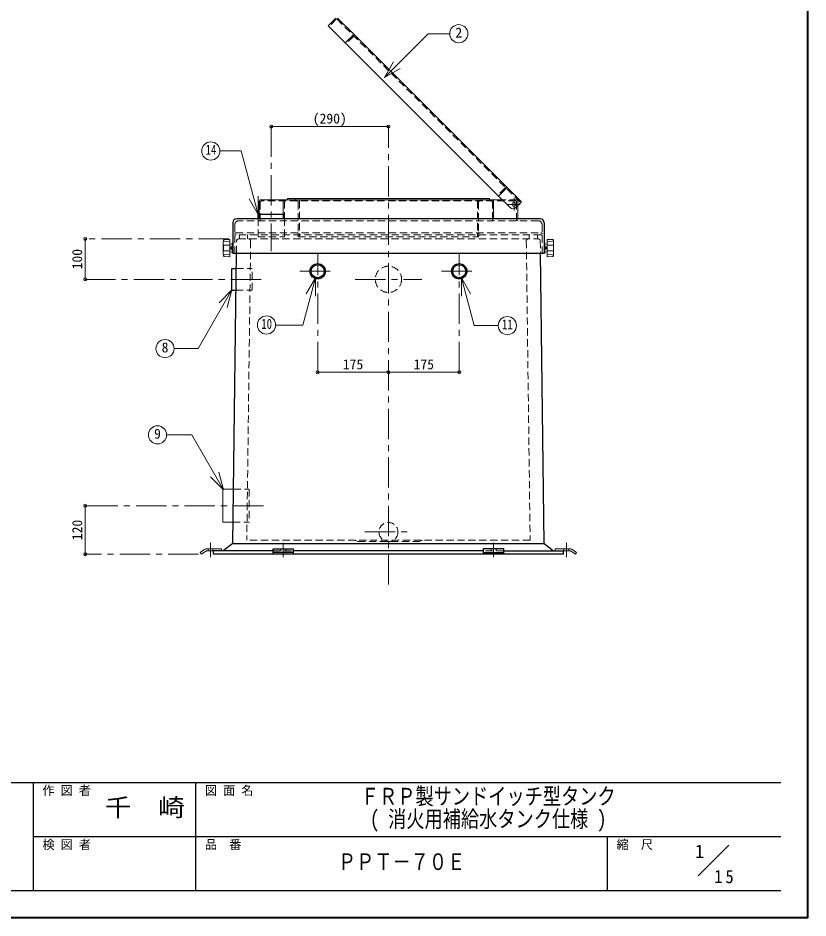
# Model space of a CAD drawing. Units: millimetres at full size, sheet at 1:15. Extents: x -3127 to 2948, y -2102 to 2112.
# Drawn here: x 995 to 2948, y -2102 to 124 of the extents above; entities that cross this region are included whole.
import ezdxf
from ezdxf.enums import TextEntityAlignment as Align

# ---------------------------------------------------------------- set-up
doc = ezdxf.new("R2010")
doc.units = ezdxf.units.MM
doc.header["$LTSCALE"] = 15
doc.header["$PDMODE"] = 32
doc.header["$PDSIZE"] = 7.5
doc.linetypes.add('CHAIN1', pattern=[8, 5, -1, 1, -1])
doc.linetypes.add('DASHED1', pattern=[1.8, 1.2, -0.6])
doc.layers.add('0-0_ﾚｲﾔ1', color=7, linetype='Continuous', lineweight=18)
doc.styles.add('ＭＳ ゴシック', font='')
doc.styles.get('ＭＳ ゴシック').set_extended_font_data('MS Gothic')

msp = doc.modelspace()

# ---------------------------------------------------------------- linework, layer by layer
at = {"layer": '0-0_ﾚｲﾔ1', "color": 1, "lineweight": 40}
for q in [(2948.42, 2112.5), (-3126.58, -2102.5)]:
    msp.add_line((2948.42, -2102.5), q, dxfattribs=at)
at = {"layer": '0-0_ﾚｲﾔ1', "color": 4, "lineweight": 9}
for p, q in [((1780.89, 124.04), (1761.8, 104.95)), ((1827.56, 81.61), (1785.14, 124.04)), ((1804.23, 62.52), (1761.8, 104.95)), ((1910.92, -144.5), (1620.92, -144.5)), ((2202.33, -293.15), (2239.81, -330.63)), ((1590.92, -328.5), (1590.92, -361.5)), ((1593.92, -325.5), (1653.92, -325.5)), ((2167.92, -325.5), (2192.24, -325.5)), ((2211.52, -344.77), (2183.24, -316.49)), ((2225.66, -344.77), (2239.81, -330.63)), ((2230.92, -339.52), (2230.92, -369.5)), ((1160.92, -522.5), (1160.92, -422.5)), ((1910.92, -752.5), (1735.92, -752.5)), ((2085.92, -752.5), (1910.92, -752.5)), ((1160.92, -1082.5), (1160.92, -1202.5))]:
    msp.add_line(p, q, dxfattribs=at)
at = {"layer": '0-0_ﾚｲﾔ1', "color": 4, "linetype": 'DASHED1', "lineweight": 9}
for p, q in [((1781.95, 120.86), (1763.92, 102.83)), ((1784.08, 120.86), (2237.68, -332.75)), ((1824.38, 78.43), (1806.35, 60.4)), ((2199.15, -296.34), (2181.12, -314.37)), ((1593.92, -331.5), (1593.92, -374.5)), ((2224.92, -328.5), (1596.92, -328.5)), ((1653.92, -374.5), (1653.92, -331.5)), ((1680.92, -322.5), (1680.92, -325.5)), ((1687.92, -331.5), (1687.92, -417.5)), ((1690.92, -328.5), (1690.92, -417.5)), ((2130.92, -328.5), (2130.92, -417.5)), ((2133.92, -331.5), (2133.92, -417.5)), ((2140.92, -322.5), (2140.92, -325.5)), ((2167.92, -374.5), (2167.92, -331.5)), ((2227.92, -325.5), (2192.24, -325.5)), ((2227.92, -331.5), (2227.92, -374.5)), ((2230.92, -328.5), (2230.92, -339.52)), ((1590.92, -369.5), (1590.92, -361.5)), ((1650.92, -369.5), (1650.92, -361.5)), ((1562.73, -412.5), (1562.73, -422.5)), ((1687.92, -417.5), (2133.92, -417.5)), ((2259.11, -412.5), (2259.11, -422.5)), ((1527.58, -1041.5), (1566.65, -1041.5)), ((1566.65, -1041.5), (1566.65, -1123.5)), ((1526.53, -1123.5), (1566.65, -1123.5)), ((1995.92, -1167.5), (1985.92, -1171)), ((1464.92, -1189.5), (1464.92, -1194.5)), ((1476.92, -1189.5), (1476.92, -1194.5)), ((2344.92, -1189.5), (2344.92, -1194.5)), ((2356.92, -1189.5), (2356.92, -1194.5))]:
    msp.add_line(p, q, dxfattribs=at)
at = {"layer": '0-0_ﾚｲﾔ1'}
for p, q in [((1823.32, 81.61), (1804.23, 62.52)), ((1827.56, 81.61), (2202.33, -293.15)), ((1900.83, -23.48), (2009.46, 85.15)), ((2062.3, 85.15), (2009.46, 85.15)), ((1804.23, 62.52), (2183.24, -316.49)), ((1900.83, -23.48), (1923.33, 15.49)), ((1900.83, -23.48), (1939.8, -0.98)), ((2202.33, -297.4), (2183.24, -316.49)), ((1588.75, -361.94), (1566.25, -322.96)), ((1588.75, -361.94), (1588.75, -316.94)), ((1650.92, -361.5), (1650.92, -328.5)), ((1653.92, -325.5), (2167.92, -325.5)), ((1660.92, -322.5), (2160.92, -322.5)), ((1660.92, -322.5), (1660.92, -325.5)), ((2160.92, -322.5), (2160.92, -325.5)), ((2170.92, -369.5), (2170.92, -328.5)), ((1502.42, -456.23), (1502.42, -433.76)), ((1502.44, -433.23), (1502.82, -425.85)), ((1518.42, -428.06), (1503.87, -428.55)), ((1518.42, -438.14), (1503.87, -437.66)), ((1517.91, -423.53), (1504.76, -423.96)), ((1518.42, -465.96), (1518.42, -424.03)), ((1523.96, -435.46), (1518.42, -435)), ((1521.17, -442.65), (1521.17, -447.34)), ((1521.8, -442), (1524.42, -442)), ((1521.8, -445), (1524.42, -445)), ((1524.42, -432.5), (1525.92, -432.5)), ((2297.42, -432.5), (2295.92, -432.5)), ((2300.05, -442), (2297.42, -442)), ((2300.05, -445), (2297.42, -445)), ((2297.88, -435.46), (2303.42, -435)), ((2300.67, -442.65), (2300.67, -447.34)), ((2303.42, -465.96), (2303.42, -424.03)), ((2303.42, -428.06), (2317.97, -428.55)), ((2303.42, -438.14), (2317.97, -437.66)), ((2303.94, -423.53), (2317.09, -423.96)), ((2319.41, -433.23), (2319.02, -425.85)), ((2319.42, -456.23), (2319.42, -433.76)), ((1502.44, -456.76), (1502.82, -464.14)), ((1518.42, -451.85), (1503.87, -452.33)), ((1518.42, -461.93), (1503.87, -461.45)), ((1517.91, -466.46), (1504.76, -466.03)), ((1523.96, -454.53), (1518.42, -455)), ((1521.8, -448), (1524.42, -448)), ((2300.05, -448), (2297.42, -448)), ((2297.88, -454.53), (2303.42, -455)), ((2303.42, -451.85), (2317.97, -452.33)), ((2303.42, -461.93), (2317.97, -461.45)), ((2303.94, -466.46), (2317.09, -466.03)), ((2319.41, -456.76), (2319.02, -464.14)), ((1730.18, -519.04), (1698.98, -635.51)), ((1730.18, -519.04), (1707.68, -558.01)), ((1730.18, -519.04), (1730.18, -564.04)), ((2091.66, -519.04), (2091.66, -564.04)), ((2091.66, -519.04), (2114.16, -558.01)), ((1523.95, -548.8), (1492.13, -580.62)), ((1523.95, -548.8), (1512.3, -592.26)), ((1631.81, -635.51), (1698.98, -635.51)), ((1424.43, -907.3), (1362.27, -907.3)), ((1502.8, -1043.04), (1424.43, -907.3)), ((1502.8, -1043.04), (1491.15, -999.58)), ((1502.8, -1043.04), (1470.98, -1011.22)), ((1501.65, -1041.5), (1501.65, -1123.5)), ((1501.65, -1041.5), (1527.58, -1041.5)), ((1501.65, -1123.5), (1526.53, -1123.5)), ((1457.13, -1190.39), (1445.63, -1198.39)), ((1445.63, -1198.39), (1448.48, -1202.5)), ((1459.35, -1194.94), (1448.48, -1202.5)), ((1459.99, -1189.5), (1498.42, -1189.5)), ((1460.77, -1194.5), (1478.42, -1194.5)), ((1498.42, -1194.5), (1498.42, -1189.5)), ((2323.42, -1194.5), (2323.42, -1189.5)), ((2361.85, -1189.5), (2323.42, -1189.5)), ((2361.07, -1194.5), (2343.42, -1194.5)), ((2362.5, -1194.94), (2373.36, -1202.5)), ((2364.71, -1190.39), (2376.21, -1198.39)), ((2376.21, -1198.39), (2373.36, -1202.5)), ((2676.59, -1998.26), (2752.35, -1922.5))]:
    msp.add_line(p, q, dxfattribs=at)
at = {"layer": '0-0_ﾚｲﾔ1', "color": 4, "linetype": 'CHAIN1', "lineweight": 9}
for p, q in [((1620.92, -144.5), (1620.92, -452.5)), ((1910.92, -1277.5), (1910.92, -144.5)), ((2221.42, -322), (2221.42, -352)), ((2236.42, -337), (2206.42, -337)), ((1515.92, -422.5), (1160.92, -422.5)), ((1735.92, -752.5), (1735.92, -458.5)), ((2085.92, -752.5), (2085.92, -458.5)), ((1691.92, -502.5), (1779.92, -502.5)), ((2041.92, -502.5), (2129.92, -502.5)), ((1160.92, -522.5), (1608.82, -522.5)), ((1828.42, -522.5), (1993.42, -522.5)), ((1601.65, -1082.5), (1160.92, -1082.5)), ((1852.42, -1147.5), (1969.42, -1147.5)), ((1470.92, -1174.5), (1470.92, -1209.5)), ((1650.92, -1174.5), (1650.92, -1209.5)), ((2170.92, -1174.5), (2170.92, -1209.5)), ((2350.92, -1174.5), (2350.92, -1209.5)), ((1441.21, -1202.5), (1160.92, -1202.5))]:
    msp.add_line(p, q, dxfattribs=at)
at = {"layer": '0-0_ﾚｲﾔ1', "color": 5, "lineweight": 25}
for p, q in [((2285.92, -372.5), (1535.92, -372.5)), ((1588.42, -361.5), (1653.42, -361.5)), ((1588.42, -372.5), (1588.42, -361.5)), ((1653.42, -372.5), (1653.42, -361.5)), ((1525.92, -382.5), (1525.92, -457.5)), ((2295.92, -382.5), (2295.92, -457.5)), ((1525.86, -1176), (1535.05, -457.5)), ((1525.92, -457.5), (2295.92, -457.5)), ((2295.99, -1176), (2286.79, -457.5)), ((1523.82, -549), (1523.82, -496)), ((1523.82, -496), (1534.56, -496)), ((1523.82, -549), (1533.88, -549)), ((1525.86, -1176), (1502.42, -1194.5)), ((1525.86, -1176), (2295.99, -1176)), ((2295.99, -1176), (2319.42, -1194.5)), ((1478.42, -1202.5), (1478.42, -1194.5)), ((1625.92, -1194.5), (1478.42, -1194.5)), ((1625.92, -1189.5), (1675.92, -1189.5)), ((1625.92, -1202.5), (1625.92, -1189.5)), ((1675.92, -1198.08), (1625.92, -1198.08)), ((1675.92, -1202.5), (1675.92, -1189.5)), ((2145.92, -1194.5), (1675.92, -1194.5)), ((2195.92, -1189.5), (2145.92, -1189.5)), ((2145.92, -1202.5), (2145.92, -1189.5)), ((2145.92, -1198.08), (2195.92, -1198.08)), ((2195.92, -1202.5), (2195.92, -1189.5)), ((2195.92, -1194.5), (2343.42, -1194.5)), ((2343.42, -1202.5), (2343.42, -1194.5)), ((2343.42, -1202.5), (1478.42, -1202.5))]:
    msp.add_line(p, q, dxfattribs=at)
at = {"layer": '0-0_ﾚｲﾔ1', "linetype": 'DASHED1'}
for p, q in [((2280.92, -377.5), (1540.92, -377.5)), ((1588.42, -372.5), (1588.42, -417.5)), ((1653.42, -372.5), (1653.42, -417.5)), ((1530.92, -387.5), (1530.92, -457.5)), ((2290.92, -387.5), (2290.92, -457.5)), ((1533.92, -407.5), (2287.92, -407.5)), ((2287.92, -412.5), (1533.92, -412.5)), ((1540.43, -422.5), (2281.41, -422.5)), ((1542.73, -412.5), (1542.73, -422.5)), ((1588.42, -417.5), (1653.42, -417.5)), ((2279.11, -412.5), (2279.11, -422.5)), ((1535.05, -457.5), (1535.43, -427.43)), ((1570.03, -427.56), (1560.56, -1167.5)), ((2286.41, -427.43), (2286.79, -457.5)), ((1534.56, -496), (1573.82, -496)), ((1573.82, -549), (1573.82, -496)), ((1533.88, -549), (1573.82, -549)), ((1625.92, -1194.5), (1675.92, -1194.5)), ((1644.92, -1189.5), (1644.92, -1194.5)), ((1656.92, -1189.5), (1656.92, -1194.5)), ((2195.92, -1194.5), (2145.92, -1194.5)), ((2164.92, -1189.5), (2164.92, -1194.5)), ((2176.92, -1189.5), (2176.92, -1194.5))]:
    msp.add_line(p, q, dxfattribs=at)
at = {"layer": '0-0_ﾚｲﾔ1', "color": 6, "lineweight": 25}
for p, q in [((-89.08, -1767.14), (2880.92, -1767.14)), ((1032.71, -2035), (1032.71, -1767.14)), ((1434.49, -2035), (1434.49, -1767.14)), ((1032.71, -1901.07), (2880.92, -1901.07)), ((2452.35, -2035), (2452.35, -1901.07)), ((2880.92, -2035), (-89.08, -2035))]:
    msp.add_line(p, q, dxfattribs=at)
at = {"layer": '0-0_ﾚｲﾔ1'}
for points in [[(1588.75, -361.94), (1546.69, -204.98), (1494.08, -204.98)], [(1524.42, -432.5), (1524.42, -457.5), (1525.92, -457.5)], [(2297.42, -432.5), (2297.42, -457.5), (2295.92, -457.5)], [(2091.66, -519.04), (2123.25, -636.92), (2182.3, -636.92)], [(1523.95, -548.8), (1440.22, -693.82), (1380.95, -693.82)]]:
    msp.add_lwpolyline(points, dxfattribs=at)
at = {"layer": '0-0_ﾚｲﾔ1', "linetype": 'DASHED1'}
msp.add_lwpolyline([(2251.81, -427.56), (2261.28, -1167.5), (1560.56, -1167.5)], dxfattribs=at)
at = {"layer": '0-0_ﾚｲﾔ1', "color": 4, "linetype": 'DASHED1', "lineweight": 9}
msp.add_lwpolyline([(1825.92, -1167.5), (1835.92, -1171), (1985.92, -1171)], dxfattribs=at)
at = {"layer": '0-0_ﾚｲﾔ1'}
for centre in [(2084.8, 85.15), (1471.58, -204.98), (1609.31, -635.51), (2204.8, -636.92), (1358.45, -693.82), (1339.77, -907.3)]:
    msp.add_circle(centre, 22.5, dxfattribs=at)
at = {"layer": '0-0_ﾚｲﾔ1', "color": 4, "lineweight": 9}
msp.add_circle((2221.42, -337), 5, dxfattribs=at)
at = {"layer": '0-0_ﾚｲﾔ1', "color": 5, "lineweight": 25}
for centre, radius in [((1735.92, -502.5), 19), ((1735.92, -502.5), 16.2), ((2085.92, -502.5), 19), ((2085.92, -502.5), 16.2)]:
    msp.add_circle(centre, radius, dxfattribs=at)
at = {"layer": '0-0_ﾚｲﾔ1', "color": 4, "linetype": 'DASHED1', "lineweight": 9}
for centre, radius in [((1910.92, -522.5), 32.5), ((1910.92, -1147.5), 23.5)]:
    msp.add_circle(centre, radius, dxfattribs=at)
for centre, radius, start, end in [((1783.02, 119.8), 1.5, 45, 135), ((1825.44, 77.37), 1.5, 45, 135), ((2198.09, -295.28), 1.5, 315, 45), ((1596.92, -331.5), 3, 90, 180), ((1656.92, -331.5), 3, 90, 180), ((1684.92, -331.5), 3, 0, 90), ((1687.92, -328.5), 3, 0, 90), ((2133.92, -328.5), 3, 90, 180), ((2136.92, -331.5), 3, 90, 180), ((2164.92, -331.5), 3, 0, 90), ((2224.92, -331.5), 3, 0, 90), ((2227.92, -328.5), 3, 0, 90), ((1587.92, -369.5), 3, 279.59407, 0), ((1590.92, -374.5), 3, 270, 0), ((1647.92, -369.5), 3, 270, 0), ((1650.92, -374.5), 3, 270, 0), ((2170.92, -374.5), 3, 180, 270), ((2230.92, -374.5), 3, 180, 270), ((1684.92, -410.5), 3, 0, 90), ((1684.92, -415.5), 3, 0, 90), ((2136.92, -410.5), 3, 90, 180), ((2136.92, -415.5), 3, 90, 180)]:
    msp.add_arc(centre, radius, start, end, dxfattribs=at)
at = {"layer": '0-0_ﾚｲﾔ1'}
for centre, radius, start, end in [((1825.44, 79.49), 3, 45, 135), ((2200.21, -295.28), 3, 315, 45), ((1653.92, -328.5), 3, 90, 180), ((2167.92, -328.5), 3, 0, 90), ((2173.92, -369.5), 3, 180, 270), ((1512.42, -433.76), 10, 176.98087, 180), ((1504.82, -425.96), 2, 91.84585, 176.98087), ((1557.26, -445), 54.34, 172.70127, 187.29873), ((1503.86, -438.16), 0.5, 88.09085, 172.70127), ((1505.49, -425.49), 2.07, 141.26695, 176.97243), ((1513.38, -425.57), 9.96, 178.90936, 197.37998), ((1517.92, -424.03), 0.5, 0, 91.84585), ((1522.74, -443.52), 1.79, 121.62812, 150.75937), ((1523.28, -443.5), 2.11, 134.62454, 225.37546), ((1523.28, -446.5), 2.11, 134.62454, 225.37546), ((1523.92, -435.96), 0.5, 0, 85.23636), ((2297.92, -435.96), 0.5, 94.76364, 180), ((2299.1, -443.52), 1.79, 29.24063, 58.37188), ((2298.57, -443.5), 2.11, 314.62454, 45.37546), ((2298.57, -446.5), 2.11, 314.62454, 45.37546), ((2303.92, -424.03), 0.5, 88.15415, 180), ((2317.02, -425.96), 2, 3.01913, 88.15415), ((2308.46, -425.57), 9.96, 342.62002, 1.09064), ((2316.35, -425.49), 2.07, 3.02757, 38.73305), ((2317.99, -438.16), 0.5, 7.29873, 91.90915), ((2264.58, -445), 54.34, 352.70127, 7.29873), ((2309.42, -433.76), 10, 0, 3.01913), ((1512.42, -456.23), 10, 180, 183.01913), ((1504.82, -464.04), 2, 183.01913, 268.15415), ((1503.86, -451.83), 0.5, 187.29873, 271.90915), ((1513.38, -464.42), 9.96, 162.62002, 181.09064), ((1505.49, -464.5), 2.07, 183.02757, 218.73305), ((1517.92, -465.96), 0.5, 268.15415, 0), ((1522.74, -446.47), 1.79, 209.24063, 238.37188), ((1523.92, -454.04), 0.5, 274.76364, 0), ((2297.92, -454.04), 0.5, 180, 265.23636), ((2299.1, -446.47), 1.79, 301.62812, 330.75937), ((2303.92, -465.96), 0.5, 180, 271.84585), ((2317.02, -464.04), 2, 271.84585, 356.98087), ((2308.46, -464.42), 9.96, 358.90936, 17.37998), ((2317.99, -451.83), 0.5, 268.09085, 352.70127), ((2316.35, -464.5), 2.07, 321.26695, 356.97243), ((2309.42, -456.23), 10, 356.98087, 0), ((1459.99, -1194.5), 5, 90, 124.8085), ((1460.77, -1197), 2.5, 90, 124.8085), ((2361.07, -1197), 2.5, 55.1915, 90), ((2361.85, -1194.5), 5, 55.1915, 90)]:
    msp.add_arc(centre, radius, start, end, dxfattribs=at)
at = {"layer": '0-0_ﾚｲﾔ1', "color": 4, "lineweight": 9}
for centre, radius, start, end in [((1593.92, -328.5), 3, 90, 180), ((2218.59, -337.7), 10, 225, 315), ((1587.92, -369.5), 3, 270, 279.59407), ((2233.92, -369.5), 3, 180, 270)]:
    msp.add_arc(centre, radius, start, end, dxfattribs=at)
at = {"layer": '0-0_ﾚｲﾔ1', "color": 5, "lineweight": 25}
for centre, start, end in [((1535.92, -382.5), 90, 180), ((2285.92, -382.5), 0, 90)]:
    msp.add_arc(centre, 10, start, end, dxfattribs=at)
at = {"layer": '0-0_ﾚｲﾔ1', "linetype": 'DASHED1'}
for centre, radius, start, end in [((1540.92, -387.5), 10, 90, 180), ((2280.92, -387.5), 10, 0, 90), ((1533.92, -410.5), 3, 90, 180), ((1533.92, -415.5), 3, 90, 180), ((1540.43, -427.5), 5, 90, 179.2671), ((1565.03, -427.5), 5, 359.2671, 90), ((2256.81, -427.5), 5, 90, 180.7329), ((2281.41, -427.5), 5, 0.7329, 90), ((2287.92, -410.5), 3, 0, 90), ((2287.92, -415.5), 3, 0, 90)]:
    msp.add_arc(centre, radius, start, end, dxfattribs=at)
at = {"layer": '0-0_ﾚｲﾔ1', "color": 1}
for p in [(1620.92, -144.5), (1910.92, -144.5), (1160.92, -422.5), (1160.92, -522.5), (1735.92, -752.5), (1910.92, -752.5), (2085.92, -752.5), (1160.92, -1082.5), (1160.92, -1202.5)]:
    msp.add_point(p, dxfattribs=at)

# ---------------------------------------------------------------- texts
at = {"layer": '0-0_ﾚｲﾔ1', "style": 'ＭＳ ゴシック'}
for s, height, p in [('2', 24.74, (2076.36, 68.27)), ('(290)', 24.74, (1723.73, -144.5)), ('8', 24.74, (1350.02, -710.69)), ('175', 24.74, (1798.11, -752.5)), ('175', 24.74, (1973.11, -752.5)), ('9', 24.74, (1331.33, -924.17)), ('作 図 者', 21.99, (1055.21, -1804.64)), ('図 面 名', 21.99, (1456.99, -1804.64)), ('検 図 者', 21.99, (1055.21, -1938.57)), ('品\u3000番', 21.99, (1456.99, -1938.57)), ('縮\u3000尺', 21.99, (2474.85, -1938.57)), ('1', 32.99, (2668.97, -1963.78))]:
    msp.add_text(s, height=height, dxfattribs=at).set_placement(p, align=Align.BOTTOM_LEFT)
for s, height, width, p in [('14', 24.74, 0.8, (1458.46, -221.85)), ('10', 24.74, 0.8, (1596.18, -652.39)), ('11', 24.74, 0.8, (2191.68, -653.8)), ('ＦＲＰ製サンドイッチ型タンク', 41.24, 0.8, (1842.71, -1834.1)), ('千\u3000崎', 43.99, 1.1, (1209.49, -1864.1)), ('( 消火用補給水タンク仕様 )', 41.24, 0.8, (1865.21, -1890.35)), ('ＰＰＴ－７０Ｅ', 41.24, 0.8, (1785.92, -1996.16))]:
    msp.add_text(s, height=height, dxfattribs=dict(at, width=width)).set_placement(p, align=Align.BOTTOM_LEFT)
for s, p in [('100', (1160.92, -497.81)), ('120', (1160.92, -1167.81))]:
    msp.add_text(s, height=24.74, rotation=90, dxfattribs=at).set_placement(p, align=Align.BOTTOM_LEFT)
at = {"layer": '0-0_ﾚｲﾔ1', "insert": (2716.92, -2016.85), "char_height": 32.99, "attachment_point": 7, "style": 'ＭＳ ゴシック'}
msp.add_mtext('\\T1.36;\\W0.9;15', dxfattribs=at)

doc.saveas('drawing.dxf')
